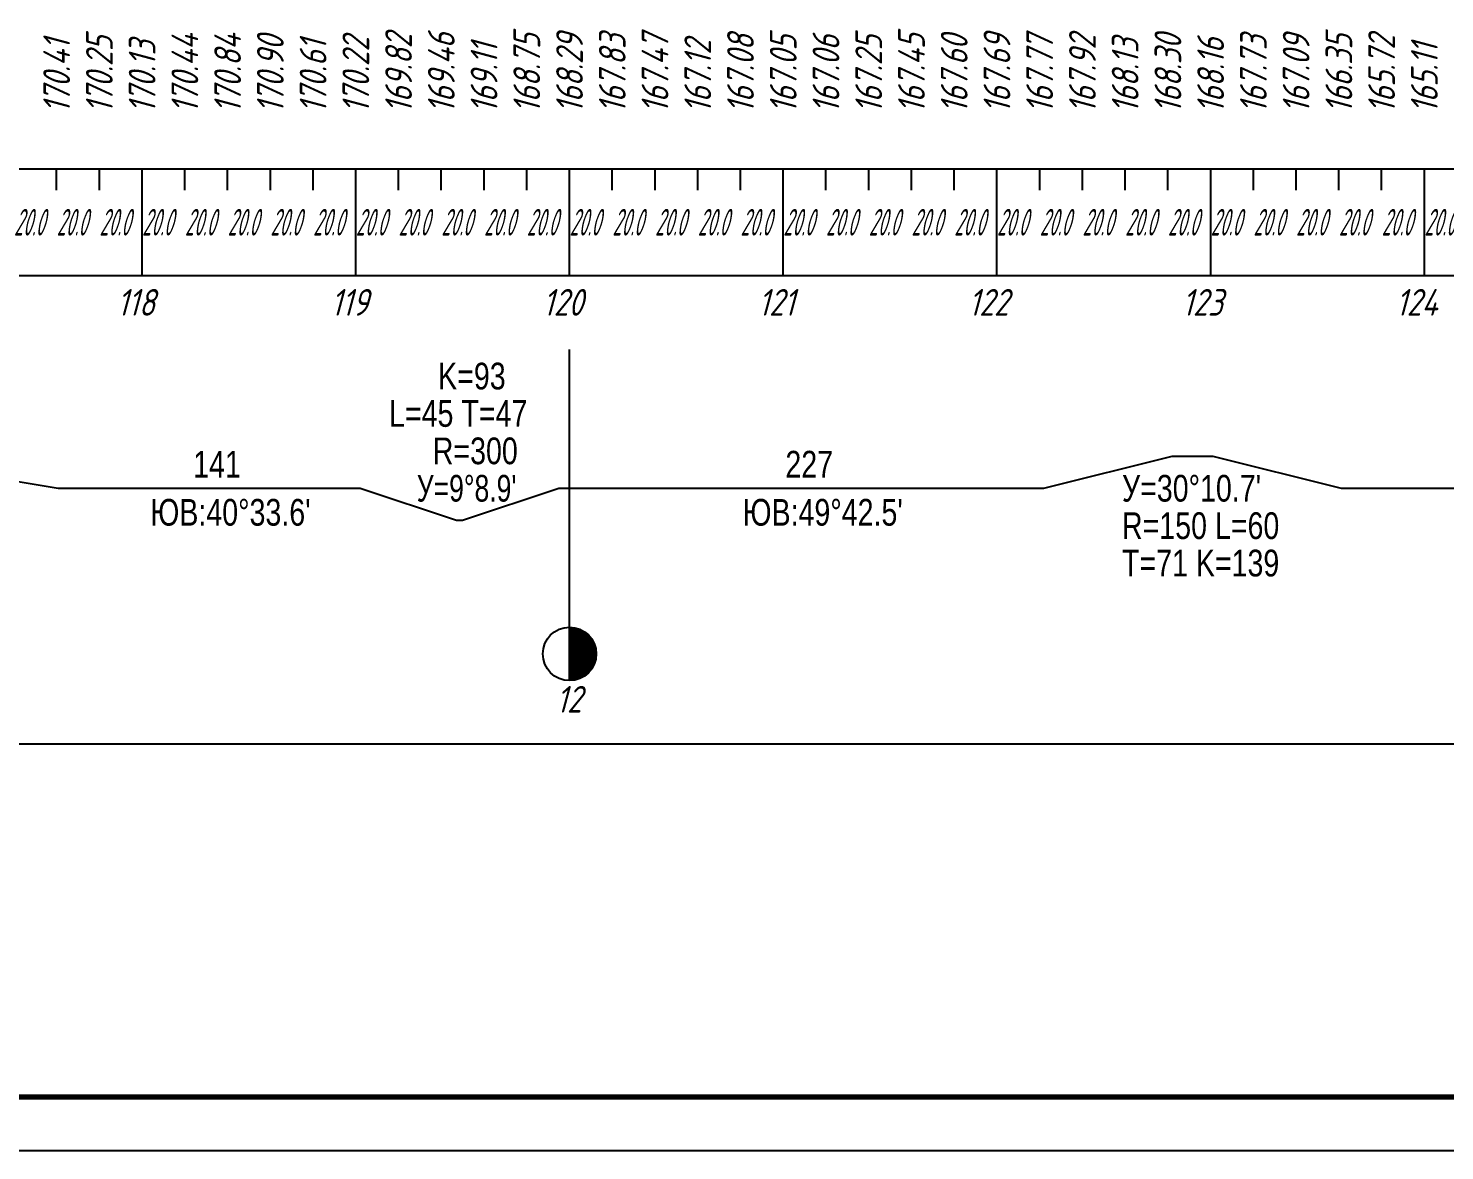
# Model space of a CAD drawing. Extents: x 2172 to 5772, y -842 to -248.
# Drawn here: x 5285.9 to 5418.5, y -842.5 to -737.4 of the extents above; entities that cross this region are included whole.
import ezdxf

# ---------------------------------------------------------------- set-up
doc = ezdxf.new("R2010")
doc.units = 0
doc.header["$MEASUREMENT"] = 0
doc.linetypes.add('CONTI', pattern=[0])
doc.linetypes.add('TP0', pattern=[0])
doc.layers.get('0').update_dxf_attribs({"linetype": 'CONTINUOUS'})
for name, color, linetype in [('RAMKA', 7, 'CONTI'), ('ПИКЕТЫ', 7, 'CONTINUOUS'), ('ТАБЛИЦА', 7, 'CONTINUOUS'), ('ЧЕРНЫЕ_ОТМЕТКИ', 7, 'CONTINUOUS')]:
    doc.layers.add(name, color=color, linetype=linetype)
doc.styles.add('ГОСТ', font='gost.TTF', dxfattribs={"oblique": 15, "height": 1})

msp = doc.modelspace()

# ---------------------------------------------------------------- linework, layer by layer
at = {"linetype": 'Continuous'}
for p, q in [((4736.6, -750.58), (5570.22, -750.58)), ((4736.6, -760.58), (5570.22, -760.58)), ((4736.6, -804.39), (5570.22, -804.39))]:
    msp.add_line(p, q, dxfattribs=at)
at = {"linetype": 'TP0'}
msp.add_line((5771.6, -842.48), (4641.6, -842.48), dxfattribs=at)
at = {"layer": 'RAMKA', "color": 250, "lineweight": 70}
msp.add_line((5766.6, -837.48), (4661.6, -837.48), dxfattribs=at)
at = {"layer": 'ТАБЛИЦА'}
for p, q in [((5336.6, -798.48), (5336.6, -767.48)), ((5336.6, -793.48), (5336.6, -798.48)), ((5336.7, -793.48), (5336.7, -798.48)), ((5336.8, -793.49), (5336.8, -798.47)), ((5336.9, -793.5), (5336.9, -798.46)), ((5337, -793.51), (5337, -798.45)), ((5337.1, -793.53), (5337.1, -798.43)), ((5337.2, -793.55), (5337.2, -798.4)), ((5337.3, -793.58), (5337.3, -798.38)), ((5337.4, -793.61), (5337.4, -798.35)), ((5337.5, -793.65), (5337.5, -798.31)), ((5337.6, -793.69), (5337.6, -798.27)), ((5337.7, -793.73), (5337.7, -798.22)), ((5337.8, -793.78), (5337.8, -798.17)), ((5337.9, -793.84), (5337.9, -798.11)), ((5338, -793.91), (5338, -798.05)), ((5338.1, -793.98), (5338.1, -797.98)), ((5338.2, -794.06), (5338.2, -797.9)), ((5338.3, -794.14), (5338.3, -797.81)), ((5338.4, -794.24), (5338.4, -797.71)), ((5338.5, -794.35), (5338.5, -797.6)), ((5338.6, -794.48), (5338.6, -797.48)), ((5338.7, -794.62), (5338.7, -797.33)), ((5338.8, -794.79), (5338.8, -797.17)), ((5338.9, -795), (5338.9, -796.96)), ((5339, -795.28), (5339, -796.68))]:
    msp.add_line(p, q, dxfattribs=at)
msp.add_circle((5336.6, -795.98), 2.5, dxfattribs=at)
at = {"layer": 'ЧЕРНЫЕ_ОТМЕТКИ'}
for p, q in [((5288.6, -752.58), (5288.6, -750.58)), ((5292.6, -752.58), (5292.6, -750.58)), ((5296.6, -760.58), (5296.6, -750.58)), ((5300.6, -752.58), (5300.6, -750.58)), ((5304.6, -752.58), (5304.6, -750.58)), ((5308.6, -752.58), (5308.6, -750.58)), ((5312.6, -752.58), (5312.6, -750.58)), ((5316.6, -760.58), (5316.6, -750.58)), ((5320.6, -752.58), (5320.6, -750.58)), ((5324.6, -752.58), (5324.6, -750.58)), ((5328.6, -752.58), (5328.6, -750.58)), ((5332.6, -752.58), (5332.6, -750.58)), ((5336.6, -760.58), (5336.6, -750.58)), ((5340.6, -752.58), (5340.6, -750.58)), ((5344.6, -752.58), (5344.6, -750.58)), ((5348.6, -752.58), (5348.6, -750.58)), ((5352.6, -752.58), (5352.6, -750.58)), ((5356.6, -760.58), (5356.6, -750.58)), ((5360.6, -752.58), (5360.6, -750.58)), ((5364.6, -752.58), (5364.6, -750.58)), ((5368.6, -752.58), (5368.6, -750.58)), ((5372.6, -752.58), (5372.6, -750.58)), ((5376.6, -760.58), (5376.6, -750.58)), ((5380.6, -752.58), (5380.6, -750.58)), ((5384.6, -752.58), (5384.6, -750.58)), ((5388.6, -752.58), (5388.6, -750.58)), ((5392.6, -752.58), (5392.6, -750.58)), ((5396.6, -760.58), (5396.6, -750.58)), ((5400.6, -752.58), (5400.6, -750.58)), ((5404.6, -752.58), (5404.6, -750.58)), ((5408.6, -752.58), (5408.6, -750.58)), ((5412.6, -752.58), (5412.6, -750.58)), ((5416.6, -760.58), (5416.6, -750.58)), ((5270.74, -777.48), (5288.74, -780.48)), ((5381, -780.48), (5393, -777.48)), ((5393, -777.48), (5396.8, -777.48)), ((5396.8, -777.48), (5408.8, -780.48)), ((5288.74, -780.48), (5317.01, -780.48)), ((5317.01, -780.48), (5326.01, -783.48)), ((5326.59, -783.48), (5335.59, -780.48)), ((5335.59, -780.48), (5381, -780.48)), ((5408.8, -780.48), (5439.06, -780.48)), ((5326.01, -783.48), (5326.59, -783.48))]:
    msp.add_line(p, q, dxfattribs=at)

# ---------------------------------------------------------------- texts
at = {"layer": 'ПИКЕТЫ', "style": 'ГОСТ', "oblique": 15}
for s, p in [('118', (5294.26, -764.33)), ('119', (5314.26, -764.33)), ('120', (5334.1, -764.33)), ('121', (5354.26, -764.33)), ('122', (5373.93, -764.33)), ('123', (5393.93, -764.33)), ('124', (5413.93, -764.33))]:
    msp.add_text(s, height=2.5, dxfattribs=at).set_placement(p)
at = {"layer": 'ТАБЛИЦА', "style": 'ГОСТ', "oblique": 15}
msp.add_text('12', height=2.5, dxfattribs=at).set_placement((5335.35, -801.48))
at = {"layer": 'ЧЕРНЫЕ_ОТМЕТКИ', "style": 'ГОСТ', "oblique": 15}
for s, p in [('170.41', (5289.85, -745.37)), ('170.25', (5293.85, -745.37)), ('170.13', (5297.85, -745.37)), ('170.44', (5301.85, -745.37)), ('170.84', (5305.85, -745.37)), ('170.90', (5309.85, -745.37)), ('170.61', (5313.85, -745.37)), ('170.22', (5317.85, -745.37)), ('169.82', (5321.85, -745.37)), ('169.46', (5325.85, -745.37)), ('168.75', (5333.85, -745.37)), ('168.29', (5337.85, -745.37)), ('167.83', (5341.85, -745.37)), ('167.47', (5345.85, -745.37)), ('167.12', (5349.85, -745.37)), ('167.08', (5353.85, -745.37)), ('167.05', (5357.85, -745.37)), ('167.06', (5361.85, -745.37)), ('167.25', (5365.85, -745.37)), ('167.45', (5369.85, -745.37)), ('167.60', (5373.85, -745.37)), ('167.69', (5377.85, -745.37)), ('167.77', (5381.85, -745.37)), ('167.92', (5385.85, -745.37)), ('168.13', (5389.85, -745.37)), ('168.30', (5393.85, -745.37)), ('168.16', (5397.85, -745.37)), ('167.73', (5401.85, -745.37)), ('167.09', (5405.85, -745.37)), ('166.35', (5409.85, -745.37)), ('165.72', (5413.85, -745.37)), ('169.11', (5329.85, -745.37)), ('165.11', (5417.85, -745.37))]:
    msp.add_text(s, height=2.5, rotation=90, dxfattribs=at).set_placement(p)
at = {"layer": 'ЧЕРНЫЕ_ОТМЕТКИ', "style": 'ГОСТ', "oblique": 15, "width": 0.6}
for p in [(5284.6, -756.83), (5288.6, -756.83), (5292.6, -756.83), (5296.6, -756.83), (5300.6, -756.83), (5304.6, -756.83), (5308.6, -756.83), (5312.6, -756.83), (5316.6, -756.83), (5320.6, -756.83), (5324.6, -756.83), (5328.6, -756.83), (5332.6, -756.83), (5336.6, -756.83), (5340.6, -756.83), (5344.6, -756.83), (5348.6, -756.83), (5352.6, -756.83), (5356.6, -756.83), (5360.6, -756.83), (5364.6, -756.83), (5368.6, -756.83), (5372.6, -756.83), (5376.6, -756.83), (5380.6, -756.83), (5384.6, -756.83), (5388.6, -756.83), (5392.6, -756.83), (5396.6, -756.83), (5400.6, -756.83), (5404.6, -756.83), (5408.6, -756.83), (5412.6, -756.83), (5416.6, -756.83)]:
    msp.add_text('20.0', height=2.5, dxfattribs=at).set_placement(p)
at = {"layer": 'ЧЕРНЫЕ_ОТМЕТКИ'}
for s, width, p in [('K=93', 0.8, (5324.3, -771.23)), ('L=45 T=47', 0.8, (5319.71, -774.73)), ('R=300', 0.8, (5323.8, -778.23)), ('141', 0.8, (5301.38, -779.48)), ('227', 0.8, (5356.8, -779.48)), ("У=9°8.9'", 0.743225, (5322.3, -781.73)), ("У=30°10.7'", 0.8, (5388.3, -781.73)), ("ЮВ:40°33.6'", 0.8, (5297.38, -783.98)), ("ЮВ:49°42.5'", 0.8, (5352.8, -783.98)), ('R=150 L=60', 0.8, (5388.3, -785.23)), ('T=71 K=139', 0.8, (5388.3, -788.73))]:
    msp.add_text(s, height=2.5, dxfattribs=dict(at, width=width)).set_placement(p)

doc.saveas('drawing.dxf')
